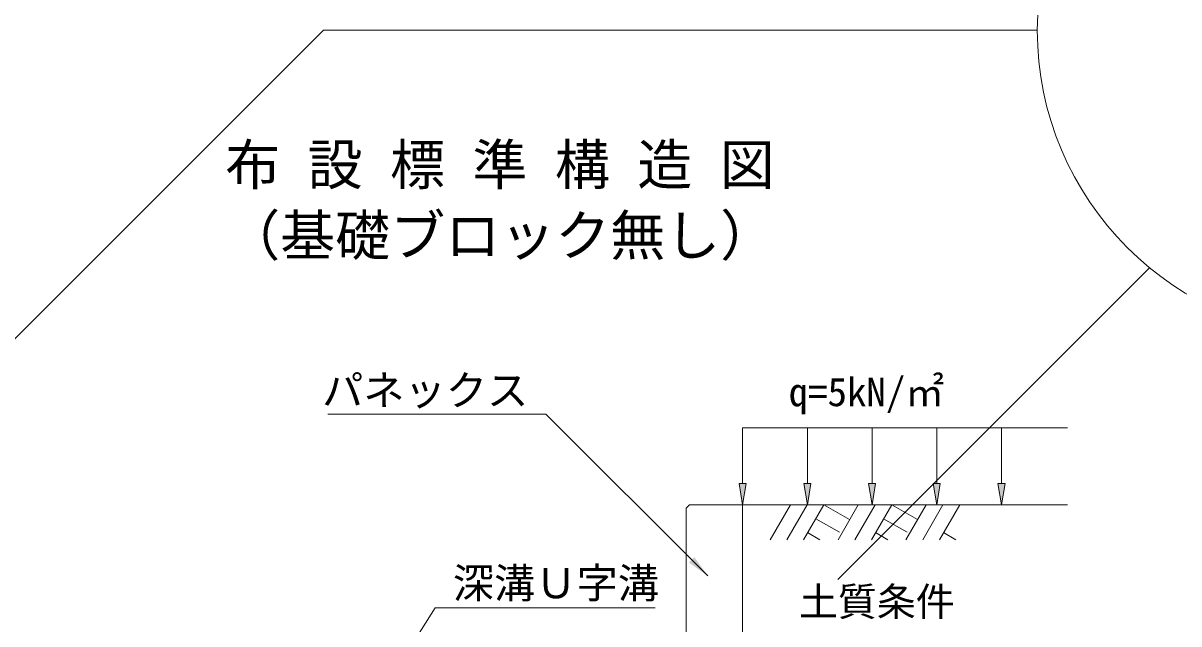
# Model space of a CAD drawing. Units: millimetres at full size; details may follow other scales. Extents: x 141358 to 163867, y 48648 to 57617.
# Drawn here: x 143396 to 145028, y 55148 to 55997 of the extents above; entities that cross this region are included whole.
import ezdxf
from ezdxf.enums import TextEntityAlignment as Align

# ---------------------------------------------------------------- set-up
doc = ezdxf.new("R2010")
doc.units = ezdxf.units.MM
doc.header["$LTSCALE"] = 20
for name, color, linetype, lineweight in [('0_2', 7, 'Continuous', 9), ('寸法線', 7, 'Continuous', 13), ('引出線', 4, 'Continuous', 9), ('本体', 2, 'Continuous', 20), ('ﾊｯﾁﾝｸﾞ', 7, 'Continuous', 5)]:
    doc.layers.add(name, color=color, linetype=linetype, lineweight=lineweight)
doc.styles.add('ＭＳ ゴシック', font='')
doc.styles.get('ＭＳ ゴシック').set_extended_font_data('MS Gothic')

# ---------------------------------------------------------------- blocks, each defined once
blk = doc.blocks.new('filled_arrow')
at = {"color": 0, "linetype": 'Continuous', "lineweight": -2}
blk.add_solid([(7.5, 1.25), (0, 0), (7.5, -1.25)], dxfattribs=at)

msp = doc.modelspace()

# ---------------------------------------------------------------- hatches: boundary and pattern name
at = {"layer": '寸法線'}
for points in [[(144417.07, 55346.08), (144412.07, 55316.08), (144407.07, 55346.08)], [(144508.48, 55346.08), (144503.48, 55316.08), (144498.48, 55346.08)], [(144599.89, 55346.08), (144594.89, 55316.08), (144589.89, 55346.08)], [(144691.3, 55346.08), (144686.3, 55316.08), (144681.3, 55346.08)], [(144782.72, 55346.08), (144777.72, 55316.08), (144772.72, 55346.08)]]:
    msp.add_hatch(color=256, dxfattribs=at).paths.add_polyline_path(points)

# ---------------------------------------------------------------- linework, layer by layer
at = {"layer": '0_2', "lineweight": 20}
msp.add_line((144412.07, 55316.08), (144871.05, 55316.08), dxfattribs=at)
at = {"layer": '0_2'}
msp.add_circle((145262.65, 55986.66), 434.36, dxfattribs=at)
at = {"layer": '寸法線', "lineweight": 9}
for p, q in [((143345.81, 55512.65), (143819.82, 55986.66)), ((144828.29, 55986.66), (143819.82, 55986.66)), ((144546.4, 55210.41), (144986.98, 55650.99)), ((144871.05, 55424.63), (144412.07, 55424.63)), ((144412.07, 55346.08), (144412.07, 55424.63)), ((144503.48, 55346.08), (144503.48, 55424.63)), ((144594.89, 55346.08), (144594.89, 55424.63)), ((144686.3, 55346.08), (144686.3, 55424.63)), ((144777.72, 55346.08), (144777.72, 55424.63))]:
    msp.add_line(p, q, dxfattribs=at)
for points in [[(144417.07, 55346.08), (144412.07, 55316.08), (144407.07, 55346.08)], [(144508.48, 55346.08), (144503.48, 55316.08), (144498.48, 55346.08)], [(144599.89, 55346.08), (144594.89, 55316.08), (144589.89, 55346.08)], [(144691.3, 55346.08), (144686.3, 55316.08), (144681.3, 55346.08)], [(144782.72, 55346.08), (144777.72, 55316.08), (144772.72, 55346.08)]]:
    msp.add_lwpolyline(points, close=True, dxfattribs=at)
at = {"layer": '引出線'}
for points in [[(144362.9, 55215.27), (144134.23, 55443.94), (143825.98, 55443.94)], [(143849.07, 54966.08), (143977.61, 55170.08), (144288.37, 55170.08)]]:
    msp.add_lwpolyline(points, dxfattribs=at)
at = {"layer": '本体'}
for p, q in [((144332.07, 55311.08), (144337.07, 55316.08)), ((144332.07, 55016.08), (144332.07, 55311.08)), ((144337.07, 55316.08), (144412.07, 55316.08)), ((144412.07, 54341.08), (144412.07, 55316.08))]:
    msp.add_line(p, q, dxfattribs=at)
at = {"layer": 'ﾊｯﾁﾝｸﾞ', "lineweight": 9}
for p, q in [((144479.42, 55316.08), (144450.77, 55266.46)), ((144503.04, 55316.08), (144474.39, 55266.46)), ((144526.66, 55316.08), (144498.02, 55266.46)), ((144526.66, 55316.08), (144563.23, 55294.97)), ((144575.42, 55316.08), (144546.77, 55266.46)), ((144599.04, 55316.08), (144570.39, 55266.46)), ((144622.66, 55316.08), (144594.01, 55266.46)), ((144622.66, 55316.08), (144659.23, 55294.97)), ((144671.42, 55316.08), (144642.77, 55266.46)), ((144695.04, 55316.08), (144666.39, 55266.46)), ((144718.66, 55316.08), (144690.02, 55266.46)), ((144515.24, 55296.29), (144548.65, 55277)), ((144611.24, 55296.29), (144644.66, 55277)), ((144503.82, 55276.51), (144521.23, 55266.46)), ((144599.82, 55276.51), (144617.23, 55266.46)), ((144695.82, 55276.51), (144713.23, 55266.46))]:
    msp.add_line(p, q, dxfattribs=at)

# ---------------------------------------------------------------- block references
at = {"layer": '引出線', "xscale": 4.33, "yscale": 4.33, "rotation": 135}
msp.add_blockref('filled_arrow', (144362.9, 55215.27), dxfattribs=at)

# ---------------------------------------------------------------- texts
at = {"layer": '0_2', "style": 'ＭＳ ゴシック'}
for s, p in [(' 布 設 標 準 構 造 図 ', (143642.22, 55825.13)), ('（基礎ブロック無し）', (143681.07, 55725.13))]:
    msp.add_text(s, height=56.96, dxfattribs=at).set_placement(p, align=Align.TOP_LEFT)
at = {"layer": '寸法線', "style": 'ＭＳ ゴシック'}
msp.add_text('q=5kN/㎡', height=40.35, dxfattribs=at).set_placement((144477.09, 55443.16), align=Align.BOTTOM_LEFT)
msp.add_text('土質条件', height=40.35, dxfattribs=at).set_placement((144491.51, 55199.19), align=Align.TOP_LEFT)
at = {"layer": '引出線', "style": 'ＭＳ ゴシック'}
msp.add_text('パネックス', height=42.72, dxfattribs=at).set_placement((144109.23, 55499.08), align=Align.TOP_RIGHT)
msp.add_text('深溝Ｕ字溝', height=42.72, dxfattribs=at).set_placement((144002.61, 55226.59), align=Align.TOP_LEFT)

doc.saveas('drawing.dxf')
